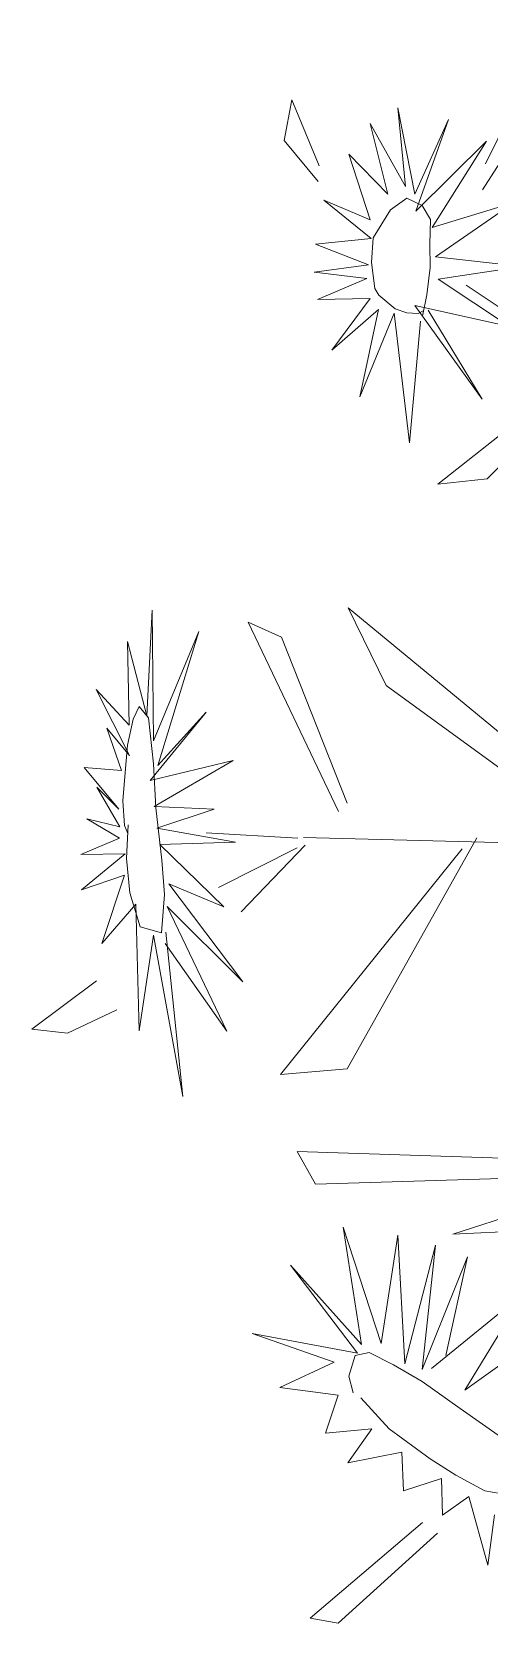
# Model space of a CAD drawing. Header units: inches. Extents: x 15 to 22798, y 21 to 21519.
# Drawn here: x 6857.78 to 6866.41, y 15111.27 to 15141.32 of the extents above; entities that cross this region are included whole.
import ezdxf

# ---------------------------------------------------------------- set-up
doc = ezdxf.new("R2010")
doc.units = ezdxf.units.IN
doc.header["$MEASUREMENT"] = 0
doc.layers.add('ARREDAMENTO', color=8, linetype='Continuous', lineweight=13)

msp = doc.modelspace()

# ---------------------------------------------------------------- linework, layer by layer
at = {"layer": 'ARREDAMENTO', "linetype": 'Continuous'}
for p, q in [((6868.182, 15141.309, -27.277), (6866.279, 15138.338, -27.277)), ((6866.341, 15138.828, -27.277), (6867.562, 15141.321, -27.277)), ((6862.542, 15139.268, -27.277), (6862.683, 15140.04, -27.277)), ((6862.683, 15140.04, -27.277), (6863.198, 15138.793, -27.277)), ((6864.681, 15139.886, -27.277), (6865.006, 15138.258, -27.277)), ((6864.827, 15138.403, -27.277), (6864.681, 15139.886, -27.277)), ((6864.16, 15139.591, -27.277), (6864.827, 15138.403, -27.277)), ((6864.493, 15138.253, -27.277), (6864.16, 15139.591, -27.277)), ((6865.006, 15138.258, -27.277), (6865.638, 15139.666, -27.277)), ((6865.638, 15139.666, -27.277), (6865.024, 15137.935, -27.277)), ((6863.179, 15138.495, -27.277), (6862.542, 15139.268, -27.277)), ((6865.024, 15137.935, -27.277), (6866.357, 15139.254, -27.277)), ((6866.357, 15139.254, -27.277), (6865.333, 15137.626, -27.277)), ((6863.759, 15139.013, -27.277), (6864.493, 15138.253, -27.277)), ((6864.165, 15137.774, -27.277), (6863.759, 15139.013, -27.277)), ((6863.289, 15138.144, -27.277), (6864.165, 15137.774, -27.277)), ((6864.18, 15137.417, -27.277), (6863.289, 15138.144, -27.277)), ((6864.216, 15137.43, -27.277), (6864.546, 15137.958, -27.277)), ((6864.546, 15137.958, -27.277), (6864.857, 15138.181, -27.277)), ((6864.857, 15138.181, -27.277), (6865.146, 15138.039, -27.277)), ((6865.146, 15138.039, -27.277), (6865.302, 15137.778, -27.277)), ((6865.333, 15137.626, -27.277), (6866.879, 15138.099, -27.277)), ((6866.879, 15138.099, -27.277), (6865.394, 15137.073, -27.277)), ((6865.302, 15137.778, -27.277), (6865.289, 15137.314, -27.277)), ((6863.131, 15137.31, -27.277), (6864.18, 15137.417, -27.277)), ((6864.184, 15136.964, -27.277), (6864.216, 15137.43, -27.277)), ((6864.132, 15136.92, -27.277), (6863.131, 15137.31, -27.277)), ((6865.289, 15137.314, -27.277), (6865.292, 15136.871, -27.277)), ((6865.394, 15137.073, -27.277), (6867.029, 15136.891, -27.277)), ((6863.104, 15136.781, -27.277), (6864.132, 15136.92, -27.277)), ((6864.102, 15136.664, -27.277), (6863.104, 15136.781, -27.277)), ((6864.253, 15136.476, -27.277), (6864.184, 15136.964, -27.277)), ((6865.292, 15136.871, -27.277), (6865.233, 15136.358, -27.277)), ((6867.029, 15136.891, -27.277), (6865.446, 15136.648, -27.277)), ((6863.168, 15136.268, -27.277), (6864.102, 15136.664, -27.277)), ((6864.325, 15136.347, -27.277), (6864.253, 15136.476, -27.277)), ((6865.446, 15136.648, -27.277), (6866.789, 15135.757, -27.277)), ((6867.554, 15135.48, -27.277), (6865.975, 15136.536, -27.277)), ((6864.163, 15136.285, -27.277), (6863.168, 15136.268, -27.277)), ((6863.44, 15135.313, -27.277), (6864.163, 15136.285, -27.277)), ((6864.635, 15136.093, -27.277), (6864.325, 15136.347, -27.277)), ((6865.002, 15136.151, -27.277), (6866.277, 15134.383, -27.277)), ((6866.789, 15135.757, -27.277), (6865.002, 15136.151, -27.277)), ((6865.233, 15136.358, -27.277), (6865.147, 15135.953, -27.277)), ((6864.321, 15136.078, -27.277), (6863.44, 15135.313, -27.277)), ((6863.966, 15134.432, -27.277), (6864.321, 15136.078, -27.277)), ((6864.617, 15136.007, -27.277), (6863.966, 15134.432, -27.277)), ((6864.906, 15133.559, -27.277), (6864.617, 15136.007, -27.277)), ((6864.852, 15136.015, -27.277), (6864.635, 15136.093, -27.277)), ((6865.069, 15136.002, -27.277), (6864.852, 15136.015, -27.277)), ((6865.111, 15135.861, -27.277), (6864.906, 15133.559, -27.277)), ((6865.176, 15136.06, -27.277), (6865.069, 15136.002, -27.277)), ((6866.277, 15134.383, -27.277), (6865.256, 15136.066, -27.277)), ((6868.481, 15135.181, -27.277), (6865.438, 15132.783, -27.277)), ((6866.367, 15132.882, -27.277), (6868.439, 15134.969, -27.277)), ((6865.438, 15132.783, -27.277), (6866.367, 15132.882, -27.277)), ((6863.747, 15130.445, -27.277), (6869.349, 15125.818, -27.277)), ((6864.465, 15128.977, -27.277), (6863.747, 15130.445, -27.277)), ((6859.95, 15128.404, -27.277), (6860.049, 15130.399, -27.277)), ((6860.049, 15130.399, -27.277), (6860.073, 15127.931, -27.277)), ((6861.858, 15130.174, -27.277), (6862.491, 15129.893, -27.277)), ((6863.566, 15126.601, -27.277), (6861.858, 15130.174, -27.277)), ((6860.073, 15127.931, -27.277), (6860.927, 15129.999, -27.277)), ((6860.927, 15129.999, -27.277), (6860.152, 15127.469, -27.277)), ((6862.491, 15129.893, -27.277), (6863.73, 15126.755, -27.277)), ((6859.581, 15129.81, -27.277), (6859.95, 15128.404, -27.277)), ((6859.611, 15128.228, -27.277), (6859.581, 15129.81, -27.277)), ((6868.535, 15126.014, -27.277), (6864.465, 15128.977, -27.277)), ((6858.99, 15128.902, -27.277), (6859.611, 15128.228, -27.277)), ((6859.618, 15127.656, -27.277), (6858.99, 15128.902, -27.277)), ((6861.07, 15128.476, -27.277), (6860.008, 15127.184, -27.277)), ((6860.152, 15127.469, -27.277), (6861.07, 15128.476, -27.277)), ((6859.195, 15128.171, -27.277), (6859.618, 15127.656, -27.277)), ((6859.467, 15127.376, -27.277), (6859.195, 15128.171, -27.277)), ((6858.764, 15127.431, -27.277), (6859.467, 15127.376, -27.277)), ((6859.419, 15126.645, -27.277), (6858.764, 15127.431, -27.277)), ((6860.008, 15127.184, -27.277), (6861.574, 15127.564, -27.277)), ((6861.574, 15127.564, -27.277), (6860.083, 15126.696, -27.277)), ((6859.003, 15127.061, -27.277), (6859.419, 15126.645, -27.277)), ((6859.439, 15126.308, -27.277), (6859.003, 15127.061, -27.277)), ((6860.083, 15126.696, -27.277), (6861.218, 15126.645, -27.277)), ((6861.218, 15126.645, -27.277), (6860.133, 15126.287, -27.277)), ((6858.814, 15126.464, -27.277), (6859.439, 15126.308, -27.277)), ((6859.43, 15126.098, -27.277), (6858.814, 15126.464, -27.277)), ((6860.133, 15126.287, -27.277), (6861.619, 15126.019, -27.277)), ((6858.7, 15125.787, -27.277), (6859.43, 15126.098, -27.277)), ((6861.619, 15126.019, -27.277), (6860.194, 15125.978, -27.277)), ((6860.194, 15125.978, -27.277), (6861.399, 15124.797, -27.277)), ((6862.794, 15126.097, -27.277), (6861.07, 15126.199, -27.277)), ((6862.783, 15125.914, -27.277), (6861.301, 15125.166, -27.277)), ((6861.73, 15124.707, -27.277), (6862.938, 15125.966, -27.277)), ((6862.901, 15126.112, -27.277), (6867.63, 15125.987, -27.277)), ((6863.725, 15121.743, -27.277), (6866.173, 15126.103, -27.277)), ((6859.54, 15125.798, -27.277), (6858.7, 15125.787, -27.277)), ((6858.714, 15125.121, -27.277), (6859.54, 15125.798, -27.277)), ((6865.897, 15125.893, -27.277), (6862.471, 15121.632, -27.277)), ((6859.528, 15125.398, -27.277), (6858.714, 15125.121, -27.277)), ((6859.096, 15124.105, -27.277), (6859.528, 15125.398, -27.277)), ((6860.363, 15125.234, -27.277), (6861.756, 15123.385, -27.277)), ((6861.399, 15124.797, -27.277), (6860.363, 15125.234, -27.277)), ((6859.737, 15124.852, -27.277), (6859.096, 15124.105, -27.277)), ((6859.805, 15122.457, -27.277), (6859.737, 15124.852, -27.277)), ((6860.328, 15124.803, -27.277), (6861.457, 15122.451, -27.277)), ((6861.756, 15123.385, -27.277), (6860.328, 15124.803, -27.277)), ((6860.073, 15124.266, -27.277), (6859.805, 15122.457, -27.277)), ((6860.625, 15121.216, -27.277), (6860.073, 15124.266, -27.277)), ((6861.457, 15122.451, -27.277), (6860.296, 15124.109, -27.277)), ((6860.304, 15124.323, -27.277), (6860.625, 15121.216, -27.277)), ((6858.995, 15123.404, -27.277), (6857.777, 15122.487, -27.277)), ((6858.452, 15122.412, -27.277), (6859.38, 15122.854, -27.277)), ((6857.777, 15122.487, -27.277), (6858.452, 15122.412, -27.277)), ((6862.471, 15121.632, -27.277), (6863.725, 15121.743, -27.277)), ((6869.746, 15119.953, -27.277), (6862.784, 15120.181, -27.277)), ((6862.784, 15120.181, -27.277), (6863.133, 15119.561, -27.277)), ((6863.133, 15119.561, -27.277), (6869.21, 15119.75, -27.277)), ((6869.21, 15119.75, -27.277), (6865.725, 15118.617, -27.277)), ((6863.655, 15118.752, -27.277), (6864.37, 15116.557, -27.277)), ((6864, 15116.533, -27.277), (6863.655, 15118.752, -27.277)), ((6864.37, 15116.557, -27.277), (6864.681, 15118.603, -27.277)), ((6864.681, 15118.603, -27.277), (6864.814, 15116.173, -27.277)), ((6864.814, 15116.173, -27.277), (6865.394, 15118.414, -27.277)), ((6865.394, 15118.414, -27.277), (6865.144, 15116.064, -27.277)), ((6865.725, 15118.617, -27.277), (6867.325, 15118.694, -27.277)), ((6865.144, 15116.064, -27.277), (6865.999, 15118.192, -27.277)), ((6865.999, 15118.192, -27.277), (6865.587, 15116.327, -27.277)), ((6862.659, 15118.037, -27.277), (6864, 15116.533, -27.277)), ((6863.92, 15116.372, -27.277), (6862.659, 15118.037, -27.277)), ((6865.322, 15116.083, -27.277), (6867.055, 15117.497, -27.277)), ((6867.055, 15117.497, -27.277), (6865.947, 15115.673, -27.277)), ((6861.937, 15116.742, -27.277), (6863.92, 15116.372, -27.277)), ((6863.482, 15116.204, -27.277), (6861.937, 15116.742, -27.277)), ((6865.947, 15115.673, -27.277), (6867.582, 15116.841, -27.277)), ((6863.762, 15115.937, -27.277), (6863.88, 15116.329, -27.277)), ((6863.88, 15116.329, -27.277), (6864.142, 15116.385, -27.277)), ((6864.142, 15116.385, -27.277), (6864.605, 15116.152, -27.277)), ((6862.455, 15115.726, -27.277), (6863.482, 15116.204, -27.277)), ((6864.605, 15116.152, -27.277), (6865.143, 15115.84, -27.277)), ((6863.555, 15115.577, -27.277), (6862.455, 15115.726, -27.277)), ((6863.842, 15115.624, -27.277), (6863.762, 15115.937, -27.277)), ((6865.143, 15115.84, -27.277), (6865.863, 15115.328, -27.277)), ((6863.32, 15114.862, -27.277), (6863.555, 15115.577, -27.277)), ((6864.519, 15114.945, -27.277), (6863.986, 15115.526, -27.277)), ((6865.863, 15115.328, -27.277), (6866.641, 15114.781, -27.277)), ((6864.192, 15114.944, -27.277), (6863.32, 15114.862, -27.277)), ((6863.741, 15114.302, -27.277), (6864.192, 15114.944, -27.277)), ((6865.293, 15114.377, -27.277), (6864.519, 15114.945, -27.277)), ((6864.758, 15114.505, -27.277), (6863.741, 15114.302, -27.277)), ((6864.789, 15113.776, -27.277), (6864.758, 15114.505, -27.277)), ((6865.781, 15114.067, -27.277), (6865.293, 15114.377, -27.277)), ((6865.508, 15114.006, -27.277), (6864.789, 15113.776, -27.277)), ((6865.524, 15113.315, -27.277), (6865.508, 15114.006, -27.277)), ((6866.329, 15113.776, -27.277), (6865.781, 15114.067, -27.277)), ((6866.022, 15113.667, -27.277), (6865.524, 15113.315, -27.277)), ((6866.383, 15112.371, -27.277), (6866.022, 15113.667, -27.277)), ((6867.063, 15113.643, -27.277), (6866.329, 15113.776, -27.277)), ((6866.507, 15113.321, -27.277), (6866.383, 15112.371, -27.277)), ((6865.151, 15113.176, -27.277), (6863.032, 15111.368, -27.277)), ((6863.559, 15111.274, -27.277), (6865.435, 15112.976, -27.277)), ((6863.032, 15111.368, -27.277), (6863.559, 15111.274, -27.277))]:
    msp.add_line(p, q, dxfattribs=at)
at = {"layer": 'ARREDAMENTO', "linetype": 'Continuous', "elevation": -27.277}
msp.add_lwpolyline([(6859.59, 15126.185), (6859.523, 15126.334), (6859.493, 15126.8), (6859.532, 15127.261), (6859.585, 15127.853), (6859.689, 15128.344), (6859.8, 15128.582), (6859.978, 15128.366), (6860.076, 15127.498), (6860.116, 15126.669), (6860.229, 15125.682), (6860.28, 15125.033), (6860.225, 15124.307), (6859.82, 15124.42), (6859.628, 15125.063), (6859.565, 15125.71), (6859.596, 15126.345)], dxfattribs=at)

doc.saveas('drawing.dxf')
